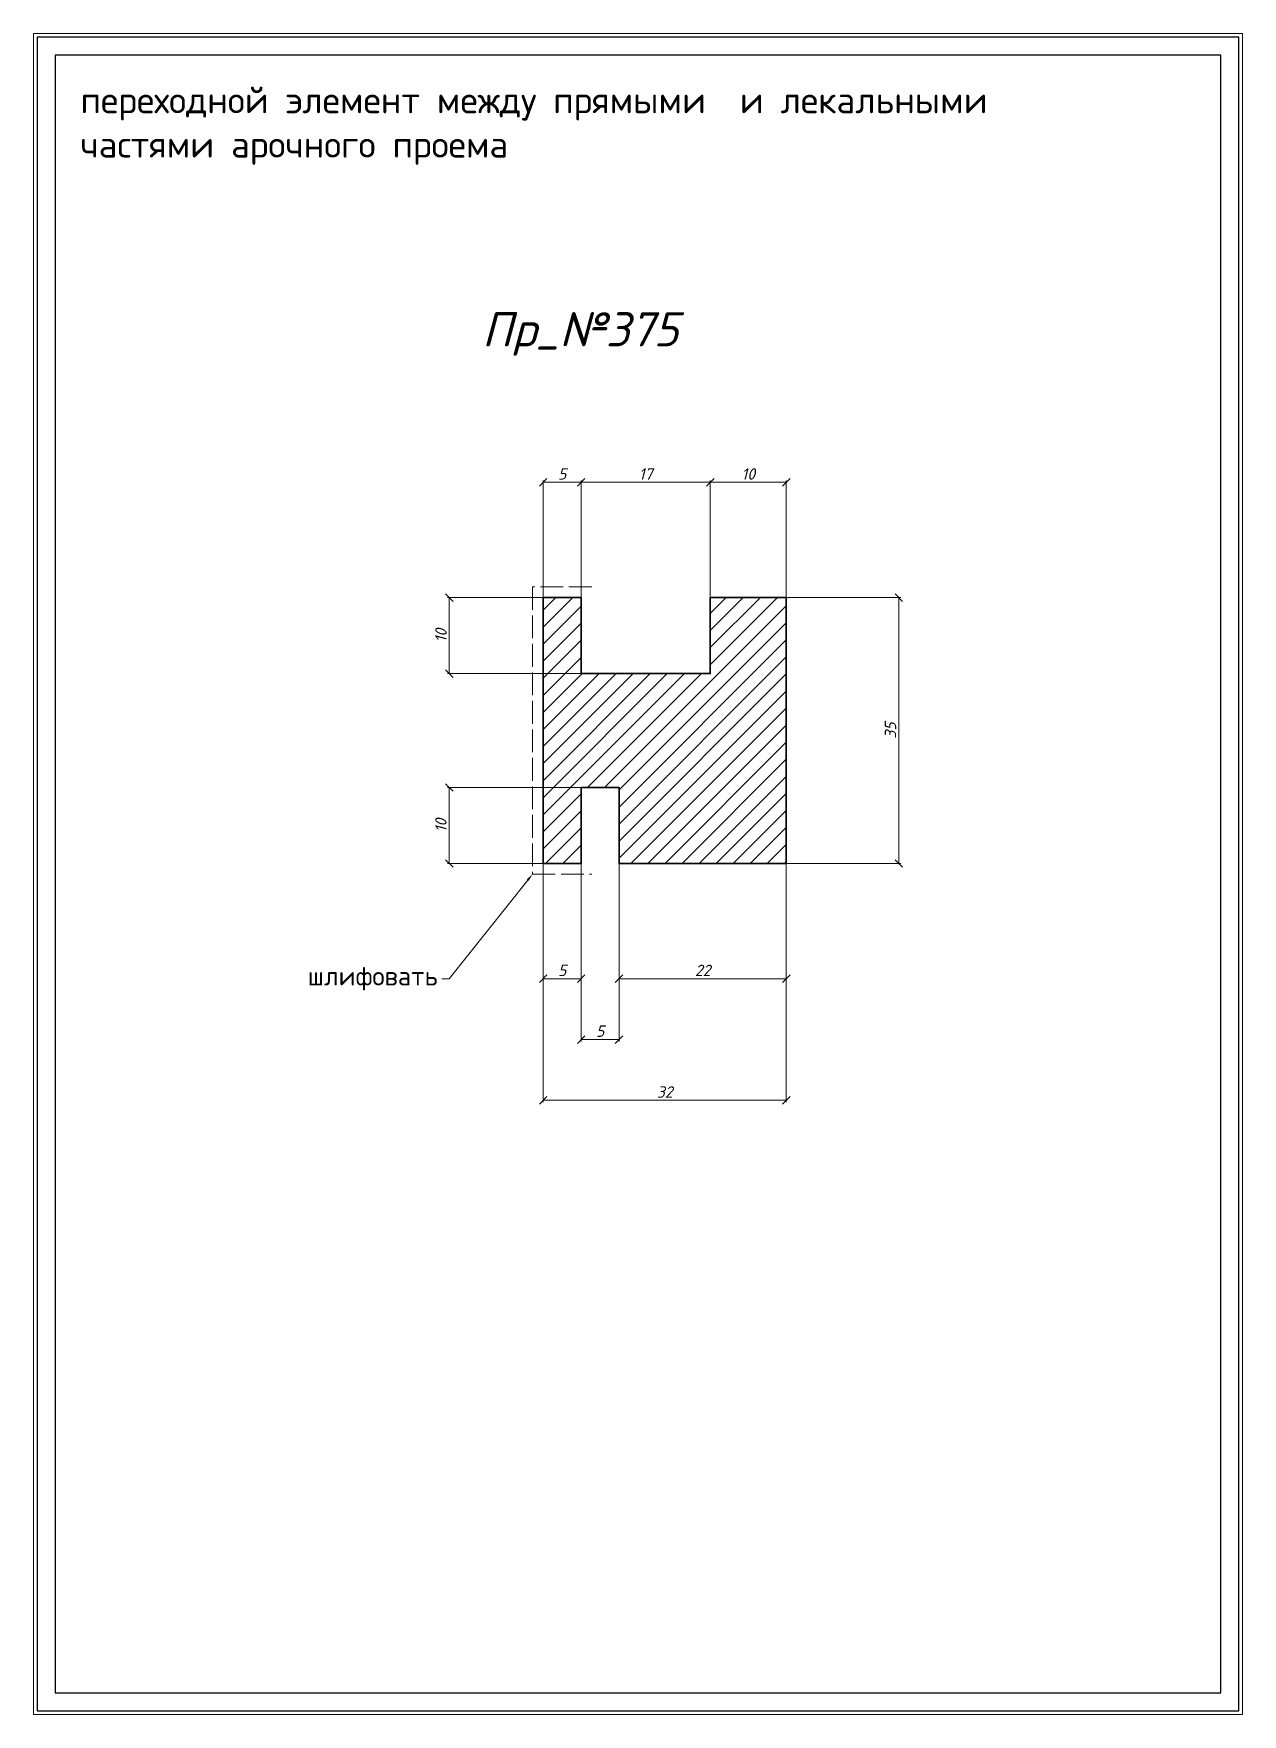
# Model space of a CAD drawing. Header units: millimetres. Extents: x 1588 to 1747, y -4611 to -4390.
import ezdxf
from ezdxf import colors
from ezdxf.entities.mleader import LeaderData, LeaderLine
from ezdxf.math import Vec2, Vec3

# ---------------------------------------------------------------- set-up
doc = ezdxf.new("R2010")
doc.units = ezdxf.units.MM
doc.linetypes.add('ACAD_ISO02W100', pattern=[15, 12, -3])
doc.layers.get('0').update_dxf_attribs({"lineweight": 13})
for name, color, linetype, lineweight in [('профили', 1, 'Continuous', 35), ('служебный слой ЛИНИИ ПУНКТИРНЫЕ', 7, 'ACAD_ISO02W100', 13), ('служебный слой НАДПИСИ', 7, 'Continuous', 13), ('служебный слой ПОЗИЦИИ', 7, 'Continuous', 13), ('служебный слой РАЗМЕРЫ', 7, 'Continuous', 9), ('служебный слой ШТАМП', 7, 'Continuous', 30), ('служебный слой ШТРИХОВКА', 7, 'Continuous', 5)]:
    doc.layers.add(name, color=color, linetype=linetype, lineweight=lineweight)
doc.styles.add('ЕСКД', font='isocpeur.ttf', dxfattribs={"oblique": 15})
doc.styles.add('ЕСКД штамп_текст', font='isocpeur.ttf')
doc.dimstyles.new('ЕСКД', dxfattribs={"dimtxt": 3.5, "dimasz": 2.5, "dimexe": 0.25, "dimexo": 0, "dimgap": 0.35, "dimtad": 1, "dimdec": 1, "dimzin": 9, "dimtxsty": 'ЕСКД', "dimblk": 'OBLIQUE', "dimcen": 0, "dimclrd": 256, "dimclre": 256, "dimclrt": 256, "dimadec": 1, "dimazin": 0, "dimtfac": 1, "dimtdec": 1, "dimtmove": 0, "dimatfit": 3, "dimldrblk": 'DOTSMALL', "dimfxl": 1, "dimlwd": -1, "dimlwe": -1, "dimarcsym": 0})

# ---------------------------------------------------------------- blocks, each defined once
blk = doc.blocks.new('_DotSmall')
at = {"color": 0, "linetype": 'ByBlock', "lineweight": -3, "const_width": 0.5}
blk.add_lwpolyline([(-0.0625, 0, 1), (0.0625, 0, 1)], format="xyb", close=True, dxfattribs=at)
blk = doc.blocks.new('_OBLIQUE')
at = {"color": 0, "linetype": 'ByBlock'}
blk.add_line((-0.5, -0.5), (0.5, 0.5), dxfattribs=at)
blk = doc.blocks.new('*D11')
at = {"layer": 'Defpoints', "color": 0, "transparency": 16777216}
for p in [(1654.71, -4464.43), (1642.35, -4474.43), (1659.71, -4474.43)]:
    blk.add_point(p, dxfattribs=at)
at = {"layer": 'служебный слой РАЗМЕРЫ', "transparency": 16777216}
for p, q in [((1654.71, -4464.43), (1642.1, -4464.43)), ((1642.35, -4464.43), (1642.35, -4474.43)), ((1659.71, -4474.43), (1642.1, -4474.43))]:
    blk.add_line(p, q, dxfattribs=at)
for p, rotation in [((1642.35, -4464.43), 90), ((1642.35, -4474.43), 270)]:
    blk.add_blockref('_OBLIQUE', p, dxfattribs=dict(at, rotation=rotation))
at = {"layer": 'служебный слой РАЗМЕРЫ', "transparency": 16777216, "insert": (1641.25, -4469.43), "char_height": 1.5, "attachment_point": 5, "rotation": 90, "style": 'ЕСКД'}
blk.add_mtext('10', dxfattribs=at)
blk = doc.blocks.new('*D9')
at = {"layer": 'Defpoints', "color": 0, "transparency": 16777216}
for p in [(1664.71, -4499.43), (1686.71, -4499.43), (1664.71, -4514.6)]:
    blk.add_point(p, dxfattribs=at)
at = {"layer": 'служебный слой РАЗМЕРЫ', "transparency": 16777216}
for p, q in [((1664.71, -4499.43), (1664.71, -4514.85)), ((1686.71, -4499.43), (1686.71, -4514.85)), ((1686.71, -4514.6), (1664.71, -4514.6))]:
    blk.add_line(p, q, dxfattribs=at)
at = {"layer": 'служебный слой РАЗМЕРЫ', "transparency": 16777216, "rotation": 180}
blk.add_blockref('_OBLIQUE', (1664.71, -4514.6), dxfattribs=at)
at = {"layer": 'служебный слой РАЗМЕРЫ', "transparency": 16777216}
blk.add_blockref('_OBLIQUE', (1686.71, -4514.6), dxfattribs=at)
at = {"layer": 'служебный слой РАЗМЕРЫ', "transparency": 16777216, "insert": (1675.71, -4513.5), "char_height": 1.5, "attachment_point": 5, "style": 'ЕСКД'}
blk.add_mtext('22', dxfattribs=at)
blk = doc.blocks.new('*D7')
at = {"layer": 'Defpoints', "color": 0, "transparency": 16777216}
for p in [(1654.71, -4499.43), (1659.71, -4499.43), (1654.71, -4514.6)]:
    blk.add_point(p, dxfattribs=at)
at = {"layer": 'служебный слой РАЗМЕРЫ', "transparency": 16777216}
for p, q in [((1654.71, -4499.43), (1654.71, -4514.85)), ((1659.71, -4499.43), (1659.71, -4514.85)), ((1659.71, -4514.6), (1654.71, -4514.6))]:
    blk.add_line(p, q, dxfattribs=at)
at = {"layer": 'служебный слой РАЗМЕРЫ', "transparency": 16777216, "rotation": 180}
blk.add_blockref('_OBLIQUE', (1654.71, -4514.6), dxfattribs=at)
at = {"layer": 'служебный слой РАЗМЕРЫ', "transparency": 16777216}
blk.add_blockref('_OBLIQUE', (1659.71, -4514.6), dxfattribs=at)
at = {"layer": 'служебный слой РАЗМЕРЫ', "transparency": 16777216, "insert": (1657.21, -4513.5), "char_height": 1.5, "attachment_point": 5, "style": 'ЕСКД'}
blk.add_mtext('5', dxfattribs=at)
blk = doc.blocks.new('*D6')
at = {"layer": 'Defpoints', "color": 0, "transparency": 16777216}
for p in [(1686.71, -4464.43), (1686.71, -4499.43), (1701.53, -4499.43)]:
    blk.add_point(p, dxfattribs=at)
at = {"layer": 'служебный слой РАЗМЕРЫ', "transparency": 16777216}
for p, q in [((1686.71, -4464.43), (1701.78, -4464.43)), ((1701.53, -4464.43), (1701.53, -4499.43)), ((1686.71, -4499.43), (1701.78, -4499.43))]:
    blk.add_line(p, q, dxfattribs=at)
for p, rotation in [((1701.53, -4464.43), 90), ((1701.53, -4499.43), 270)]:
    blk.add_blockref('_OBLIQUE', p, dxfattribs=dict(at, rotation=rotation))
at = {"layer": 'служебный слой РАЗМЕРЫ', "transparency": 16777216, "insert": (1700.43, -4481.93), "char_height": 1.5, "attachment_point": 5, "rotation": 90, "style": 'ЕСКД'}
blk.add_mtext('35', dxfattribs=at)
blk = doc.blocks.new('*D5')
at = {"layer": 'Defpoints', "color": 0, "transparency": 16777216}
for p in [(1676.71, -4449.26), (1676.71, -4464.43), (1686.71, -4464.43)]:
    blk.add_point(p, dxfattribs=at)
at = {"layer": 'служебный слой РАЗМЕРЫ', "transparency": 16777216}
for p, q in [((1676.71, -4464.43), (1676.71, -4449.01)), ((1686.71, -4449.26), (1676.71, -4449.26)), ((1686.71, -4464.43), (1686.71, -4449.01))]:
    blk.add_line(p, q, dxfattribs=at)
at = {"layer": 'служебный слой РАЗМЕРЫ', "transparency": 16777216, "rotation": 180}
blk.add_blockref('_OBLIQUE', (1676.71, -4449.26), dxfattribs=at)
at = {"layer": 'служебный слой РАЗМЕРЫ', "transparency": 16777216}
blk.add_blockref('_OBLIQUE', (1686.71, -4449.26), dxfattribs=at)
at = {"layer": 'служебный слой РАЗМЕРЫ', "transparency": 16777216, "insert": (1681.71, -4448.16), "char_height": 1.5, "attachment_point": 5, "style": 'ЕСКД'}
blk.add_mtext('10', dxfattribs=at)
blk = doc.blocks.new('*D3')
at = {"layer": 'Defpoints', "color": 0, "transparency": 16777216}
for p in [(1654.71, -4449.26), (1654.71, -4464.43), (1659.71, -4464.43)]:
    blk.add_point(p, dxfattribs=at)
at = {"layer": 'служебный слой РАЗМЕРЫ', "transparency": 16777216}
for p, q in [((1654.71, -4464.43), (1654.71, -4449.01)), ((1659.71, -4449.26), (1654.71, -4449.26)), ((1659.71, -4464.43), (1659.71, -4449.01))]:
    blk.add_line(p, q, dxfattribs=at)
at = {"layer": 'служебный слой РАЗМЕРЫ', "transparency": 16777216, "rotation": 180}
blk.add_blockref('_OBLIQUE', (1654.71, -4449.26), dxfattribs=at)
at = {"layer": 'служебный слой РАЗМЕРЫ', "transparency": 16777216}
blk.add_blockref('_OBLIQUE', (1659.71, -4449.26), dxfattribs=at)
at = {"layer": 'служебный слой РАЗМЕРЫ', "transparency": 16777216, "insert": (1657.21, -4448.16), "char_height": 1.5, "attachment_point": 5, "style": 'ЕСКД'}
blk.add_mtext('5', dxfattribs=at)

msp = doc.modelspace()

# ---------------------------------------------------------------- hatches: boundary and pattern name
at = {"layer": 'служебный слой ШТРИХОВКА'}
h = msp.add_hatch(dxfattribs=at)
h.set_pattern_fill('ANSI31', color=256, scale=0.5, style=0)
h.set_pattern_definition([(45, (1853.1479, 1993.8443), (-1.122532, 1.122532), [])])
h.paths.add_polyline_path([(1659.71, -4474.43), (1659.71, -4464.43), (1654.71, -4464.43), (1654.71, -4499.43), (1659.71, -4499.43), (1659.71, -4489.43), (1664.71, -4489.43), (1664.71, -4499.43), (1686.71, -4499.43), (1686.71, -4464.43), (1676.71, -4464.43), (1676.71, -4474.43)])

# ---------------------------------------------------------------- linework, layer by layer
at = {"layer": 'профили', "ltscale": 100}
msp.add_lwpolyline([(1654.71, -4464.43), (1654.71, -4499.43), (1659.71, -4499.43), (1659.71, -4489.43), (1664.71, -4489.43), (1664.71, -4499.43), (1686.71, -4499.43), (1686.71, -4464.43), (1676.71, -4464.43), (1676.71, -4474.43), (1659.71, -4474.43), (1659.71, -4464.43), (1654.71, -4464.43)], dxfattribs=at)
at = {"layer": 'служебный слой ЛИНИИ ПУНКТИРНЫЕ', "ltscale": 0.25}
msp.add_lwpolyline([(1661.11, -4463.03), (1653.31, -4463.03), (1653.31, -4500.83), (1661.11, -4500.83)], dxfattribs=at)
at = {"layer": 'служебный слой ШТАМП', "color": 6, "lineweight": 5, "ltscale": 100}
msp.add_lwpolyline([(1746.75, -4390.21), (1587.63, -4390.21), (1587.63, -4611.42), (1746.75, -4611.42)], close=True, dxfattribs=at)
at = {"layer": 'служебный слой ШТАМП', "ltscale": 100}
for points in [[(1746.3, -4390.66), (1588.09, -4390.66), (1588.09, -4610.96), (1746.3, -4610.96)], [(1743.9, -4393.06), (1590.49, -4393.06), (1590.49, -4608.56), (1743.9, -4608.56)]]:
    msp.add_lwpolyline(points, close=True, dxfattribs=at)

# ---------------------------------------------------------------- texts
at = {"layer": 'служебный слой НАДПИСИ', "style": 'ЕСКД', "oblique": 15}
msp.add_text('Пр_№375', height=4.5, dxfattribs=at).set_placement((1646.66, -4431.37))
at = {"layer": 'служебный слой РАЗМЕРЫ', "insert": (1593.79, -4397.19), "char_height": 3.5, "attachment_point": 1, "style": 'ЕСКД штамп_текст'}
msp.add_mtext_dynamic_manual_height_columns('{\\fISOCPEUR|b1|i0|c204|p34;переходной элемент между прямыми  и лекальными частями арочного проема}', width=137.5187, gutter_width=15, heights=[0], dxfattribs=at)

# ---------------------------------------------------------------- dimensions: what is measured, and where the dimension line sits
at = {"layer": 'служебный слой РАЗМЕРЫ'}
for base, p1, p2, picture, middle in [((1654.71, -4449.26), (1659.71, -4464.43), (1654.71, -4464.43), '*D3', (1657.21, -4448.16)), ((1676.71, -4449.26), (1686.71, -4464.43), (1676.71, -4464.43), '*D5', (1681.71, -4448.16)), ((1654.71, -4514.6), (1659.71, -4499.43), (1654.71, -4499.43), '*D7', (1657.21, -4513.5)), ((1664.71, -4514.6), (1686.71, -4499.43), (1664.71, -4499.43), '*D9', (1675.71, -4513.5))]:
    dim = msp.add_linear_dim(base=base, p1=p1, p2=p2, dimstyle='ЕСКД', override={"dimtxt": 1.5, "dimasz": 1}, dxfattribs=at)
    dim.commit()
    dim.dimension.update_dxf_attribs({"geometry": picture, "text_midpoint": middle})
for base, p1, p2 in [((1676.71, -4449.26), (1659.71, -4464.43), (1676.71, -4464.43)), ((1686.71, -4530.6), (1654.71, -4499.43), (1686.71, -4499.43)), ((1664.71, -4522.6), (1659.71, -4499.43), (1664.71, -4499.43))]:
    msp.add_linear_dim(base=base, p1=p1, p2=p2, dimstyle='ЕСКД', override={"dimtxt": 1.5, "dimasz": 1}, dxfattribs=at).render()
for base, p1, p2, picture, middle in [((1642.35, -4474.43), (1654.71, -4464.43), (1659.71, -4474.43), '*D11', (1641.25, -4469.43)), ((1701.53, -4499.43), (1686.71, -4464.43), (1686.71, -4499.43), '*D6', (1700.43, -4481.93))]:
    dim = msp.add_linear_dim(base=base, p1=p1, p2=p2, angle=90, dimstyle='ЕСКД', override={"dimtxt": 1.5, "dimasz": 1}, dxfattribs=at)
    dim.commit()
    dim.dimension.update_dxf_attribs({"geometry": picture, "text_midpoint": middle})
msp.add_linear_dim(base=(1642.35, -4489.43), p1=(1654.71, -4499.43), p2=(1659.71, -4489.43), angle=90, dimstyle='ЕСКД', override={"dimtxt": 1.5, "dimasz": 1}, dxfattribs=at).render()

# ---------------------------------------------------------------- leaders
at = {"layer": 'служебный слой ПОЗИЦИИ'}
ml = msp.add_multileader_mtext('Standard', dxfattribs=at)
ml.set_content('\\A1;{\\fISOCPEUR|b1|i0|c204|p34;шлифовать}', color=256, style='ЕСКД штамп_текст')
ml.set_leader_properties(color=256, linetype='ByLayer', lineweight=-1)
ml.build(insert=Vec2(0, 0))
ml.multileader.update_dxf_attribs({"dogleg_length": 1, "arrow_head_size": 1})
ctx = ml.context
ctx.base_point, ctx.char_height, ctx.arrow_head_size, ctx.landing_gap_size, ctx.plane_origin = Vec3(1623.46, -4514.6), 2.5, 1, 0.5, Vec3(1650.12, -4501.44)
ctx.text_align_type = 2
notes = []
notes.append((ctx, [(0, (1, 1, 0), (1642.35, -4514.6), (-1, 0), 1, [(0, [(1653.31, -4500.83)], 0, [])])]))
ctx.mtext.insert, ctx.mtext.alignment, ctx.mtext.flow_direction = Vec3(1640.85, -4512.98), 3, 5
for ctx, leaders in notes:
    for number, flags, end, landing, length, lines in leaders:
        leader = LeaderData()
        leader.index, (leader.has_last_leader_line, leader.has_dogleg_vector, leader.attachment_direction) = number, flags
        leader.last_leader_point, leader.dogleg_vector, leader.dogleg_length = Vec3(end), Vec3(landing), length
        for number, points, colour, breaks in lines:
            line = LeaderLine()
            line.index, line.vertices, line.color, line.breaks = number, Vec3.list(points), colors.encode_raw_color(colour), breaks
            leader.lines.append(line)
        ctx.leaders.append(leader)

doc.saveas('drawing.dxf')
